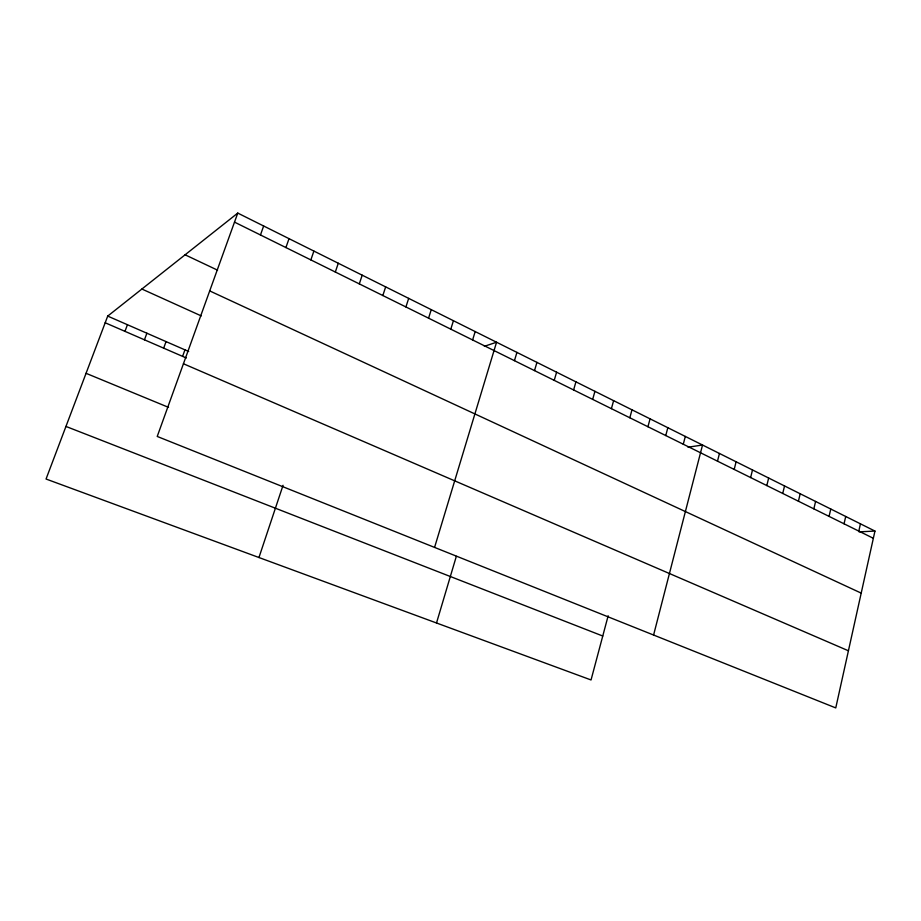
<?xml version="1.0" encoding="UTF-8"?>
<svg xmlns="http://www.w3.org/2000/svg" width="921" height="921" viewBox="0 0 921 921"><rect width="100%" height="100%" fill="white"/><g stroke="black" fill="none" stroke-linecap="round" stroke-linejoin="round"><path stroke-width="1.38" d="M874.95 531.072L835.761 707.915L157.226 436.45L237.768 213.085L874.95 531.072L859.028 531.854M858.809 531.106L860.444 523.83M844.05 523.796L845.72 516.485M829.073 516.382L830.777 509.025M813.865 508.853L815.592 501.45M798.426 501.208L800.188 493.76M782.735 493.449L784.542 485.954M766.813 485.574L768.655 478.022M750.627 477.562L752.503 469.963M734.198 469.422L736.109 461.778M717.494 461.168L719.451 453.466M653.588 635.03L702.527 445.027L688.01 447.203M683.278 444.233L685.316 436.439M665.756 435.552L667.829 427.712M608.159 615.781L591.04 679.963L46.05 479.024L107.711 316.099L237.768 213.085M647.935 426.734L650.065 418.836M629.826 417.766L631.99 409.822M611.406 408.659L613.616 400.658M592.675 399.38L594.931 391.333M573.622 389.951L575.924 381.847M554.235 380.361L556.595 372.199M534.525 370.599L536.931 362.379M514.459 360.675L516.923 352.398M436.508 622.987L456.332 556.342M434.574 547.408L496.557 342.232L484.377 346.296M472.611 339.964L475.19 331.572M450.795 329.165L453.431 320.715M428.564 318.171L431.258 309.652M405.919 306.958L408.682 298.381M382.837 295.537L385.657 286.892M359.305 283.887L362.195 275.183M258.951 557.527L283.058 485.298M335.325 272.017L338.283 263.245M310.861 259.906L313.888 251.076M285.913 247.565L289.021 238.666M260.47 234.97L263.648 226.002M182.588 356.381L184.948 349.853M163.662 348.15L166.056 341.599M144.459 339.814L146.888 333.218M124.968 331.353L127.443 324.722M65.955 426.435L602.76 636.02M86.056 373.316L168.531 407.358M183.44 363.76L848.425 650.779M105.19 322.764L186.33 357.993M107.711 316.099L188.678 351.488M141.892 289.033L201.25 315.903M209.7 290.909L861.204 593.124M185.098 254.806L217.552 270.164M234.51 222.122L873.35 538.301"/></g></svg>
